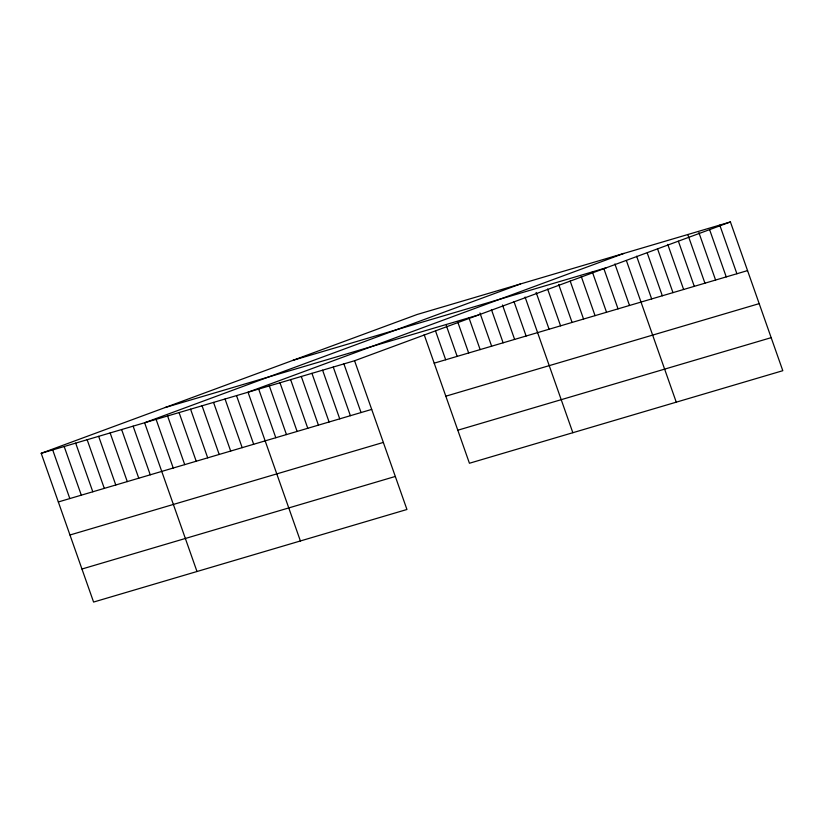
<?xml version="1.0" encoding="UTF-8"?>
<svg xmlns="http://www.w3.org/2000/svg" width="824" height="824" viewBox="0 0 824 824"><rect width="100%" height="100%" fill="white"/><g stroke="black" fill="none" stroke-linecap="round" stroke-linejoin="round"><path stroke-width="1.24" d="M41.2 453.303L354.567 360.747L406.943 509.489L93.586 602.056L41.2 453.303L417.057 314.511L730.414 221.944L782.8 370.697L469.433 463.253L424.164 334.678M520.469 283.961L144.612 422.764L196.988 571.506M623.871 253.421L248.024 392.214L300.399 540.966M354.567 360.747L730.414 221.944M293.025 360.315L606.382 267.748M165.233 407.509L478.6 314.943M434.186 363.168L747.553 270.602M58.329 501.96L371.696 409.404M445.825 396.19L759.182 303.634M69.968 534.992L383.325 442.426M457.804 430.221L771.171 337.665M81.947 569.024L395.314 476.457M719.764 225.096L736.903 273.753M709.526 229.433L726.243 276.895M698.876 232.574L715.592 280.047M687.803 234.531L704.932 283.188M678.399 241.247L694.282 286.34M667.749 244.388L683.632 289.482M657.511 248.724L672.971 292.633M647.273 253.061L662.321 295.775M636.622 256.202L651.66 298.927M626.384 260.538L676.257 402.163M614.889 263.938L629.515 305.467M603.817 268.511L618.031 308.856M592.332 271.91L606.536 312.255M581.26 276.483L595.052 315.644M570.187 281.066L583.557 319.043M558.693 284.465L572.072 322.431M547.62 289.039L560.577 325.83M536.136 292.438L549.093 329.229M525.063 297.021L572.845 432.713M513.991 301.594L526.114 336.017M502.496 304.993L514.619 339.406M491.423 309.577L503.124 342.805M479.939 312.966L491.64 346.193M468.866 317.549L480.145 349.592M457.794 322.132L468.66 352.981M446.299 325.521L457.166 356.38M435.649 331.289L445.681 359.769M343.907 363.889L361.046 412.546M333.257 367.041L350.385 415.698M322.596 370.192L339.735 418.839M311.946 373.334L329.085 421.991M301.296 376.486L318.424 425.132M290.635 379.627L307.774 428.284M279.985 382.779L297.114 431.426M269.324 385.92L286.464 434.578M258.674 389.072L275.803 437.729M236.529 395.613L253.668 444.27M225.045 399.001L242.174 447.659M213.55 402.4L230.679 451.058M202.055 405.789L219.194 454.446M190.571 409.188L207.7 457.845M179.076 412.577L196.215 461.234M167.591 415.976L184.72 464.633M156.097 419.364L173.236 468.022M133.117 426.152L150.256 474.809M121.633 429.551L138.762 478.208M110.138 432.94L127.277 481.597M98.653 436.339L115.782 484.996M87.159 439.728L104.298 488.385M75.674 443.127L92.803 491.784M64.179 446.515L81.319 495.173M52.695 449.914L69.824 498.572"/></g></svg>
